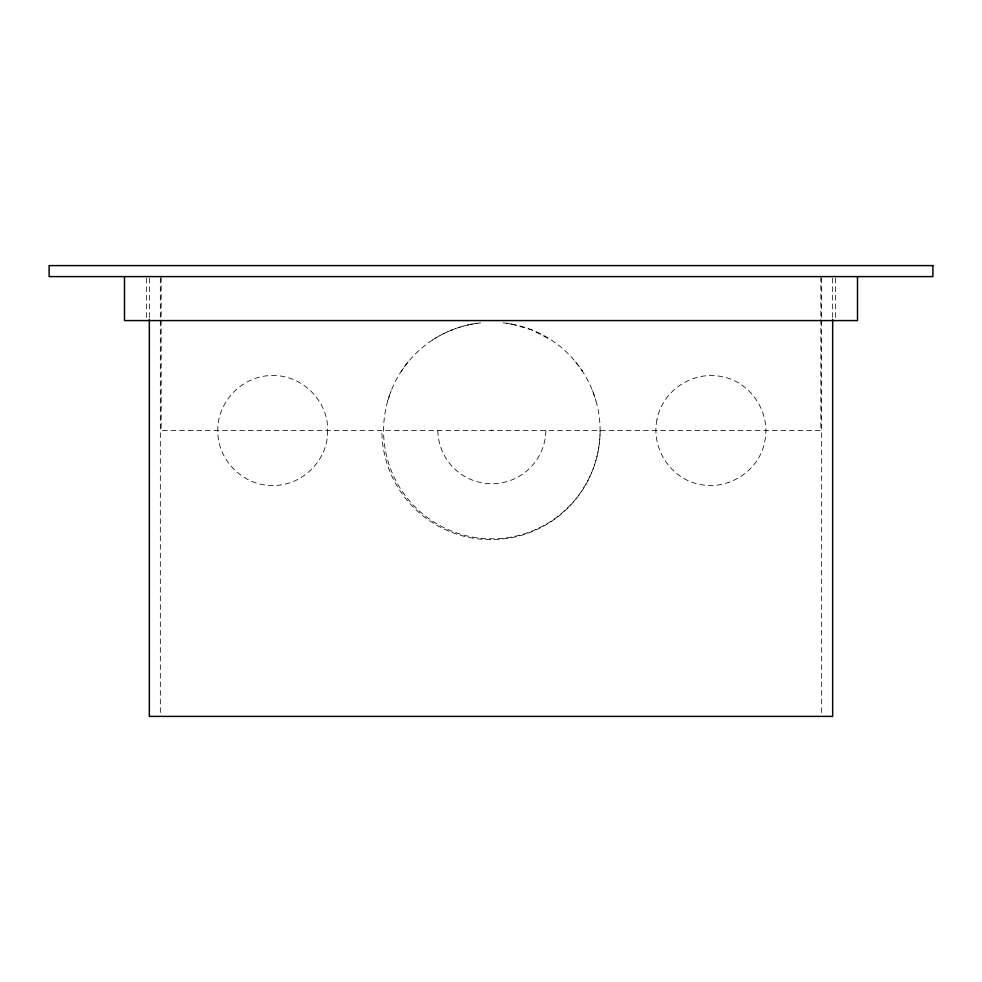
<?xml version="1.0" encoding="UTF-8"?>
<svg xmlns="http://www.w3.org/2000/svg" width="982" height="982" viewBox="0 0 982 982"><rect width="100%" height="100%" fill="white"/><g stroke="black" fill="none" stroke-linecap="round" stroke-linejoin="round"><path stroke-width="0.74" stroke-dasharray="4.91 3.68" d="M387.718 400.73L391.143 390.664M401.798 370.374L401.196 371.27L408.119 361.842M432.571 339.895C447.031 330.627 463.565 324.6 480.677 322.882A108.29 108.29 0 0 0 399.969 487.87A108.29 108.29 0 0 0 583.689 487.87A108.29 108.29 0 0 0 502.993 322.82L512.96 324.318M470.709 324.318L472.121 324.048M511.536 324.048L531.692 329.842L551.086 339.895M575.55 361.842L582.461 371.27L581.872 370.374M592.514 390.664L595.939 400.73M835.412 278.127L835.412 320.586M832.662 278.139L832.662 317.984M821.664 278.139L821.664 716.394M820.842 276.605L820.842 430.533L161.158 430.533L161.158 276.605M491.835 429.699L491.835 430.533M160.336 278.139L160.336 716.394M149.338 278.139L149.338 317.984M146.588 278.127L146.588 319.064M600.112 430.533A109.112 109.112 0 0 1 491 539.646A109.112 109.112 0 0 1 381.888 430.533M545.857 430.533A54.035 54.035 0 0 1 491.835 483.733A54.035 54.035 0 0 1 437.8 430.533M327.644 430.533C328.381 460.042 302.21 486.029 272.775 485.501C243.266 486.041 217.268 460.03 217.795 430.533C217.268 401.037 243.266 375.026 272.775 375.554C302.21 375.026 328.381 401.012 327.644 430.533M656.97 419.805C650.906 448.565 671.05 479.314 700.166 484.445C728.902 490.595 759.675 470.329 764.806 441.249C770.956 412.526 750.69 381.74 721.623 376.609C692.887 370.472 662.101 390.726 656.97 419.805"/><path stroke-width="1.47" d="M857.507 276.605L857.507 320.586L124.493 320.586L124.493 276.605M832.662 319.506L832.662 716.394L149.338 716.394L149.338 319.506M932.9 265.606L49.1 265.606L49.1 276.605L932.9 276.605L932.9 265.606"/></g></svg>
